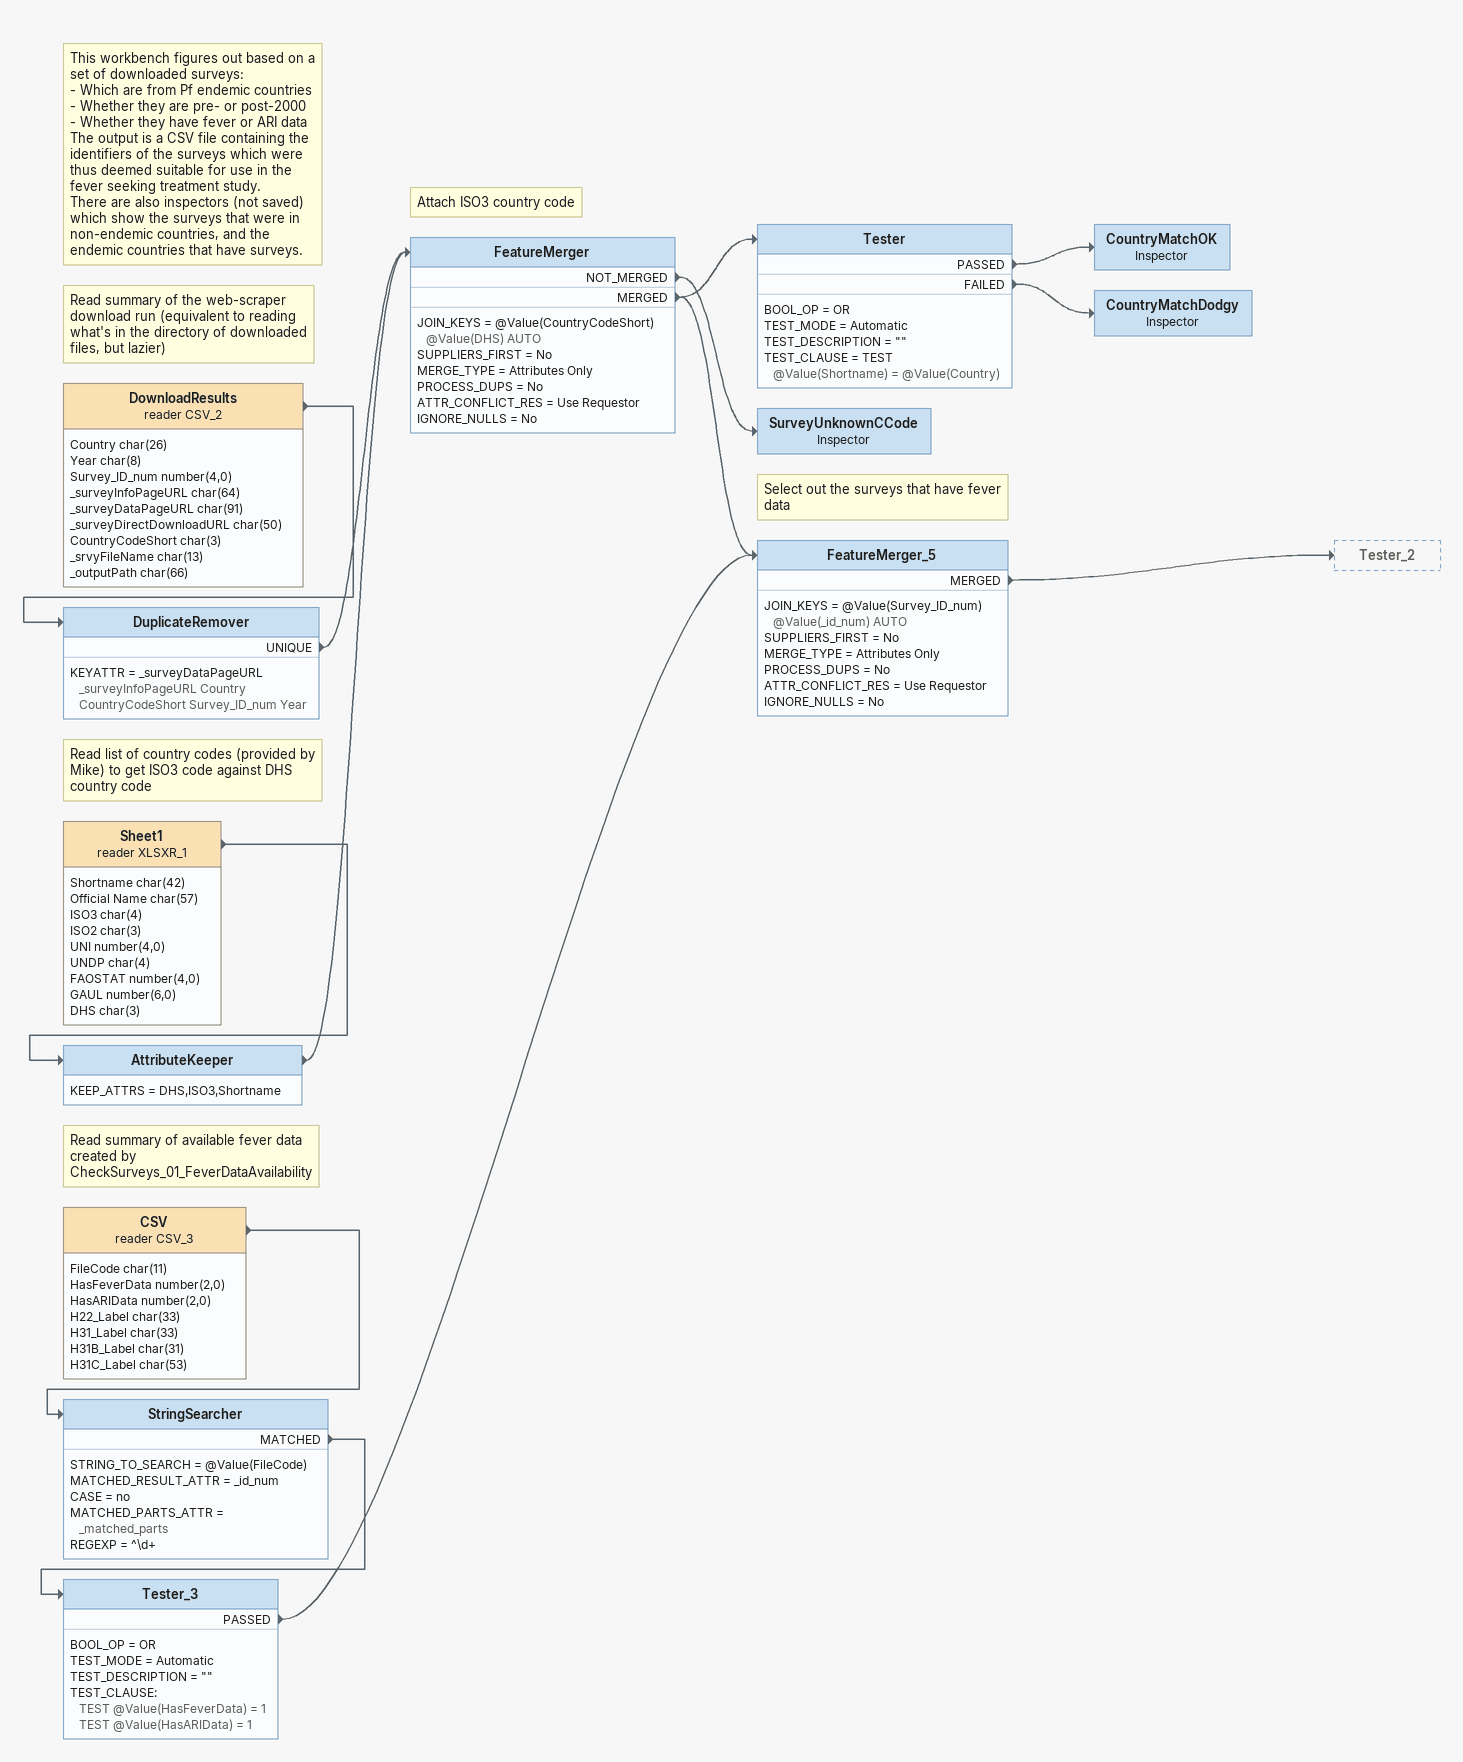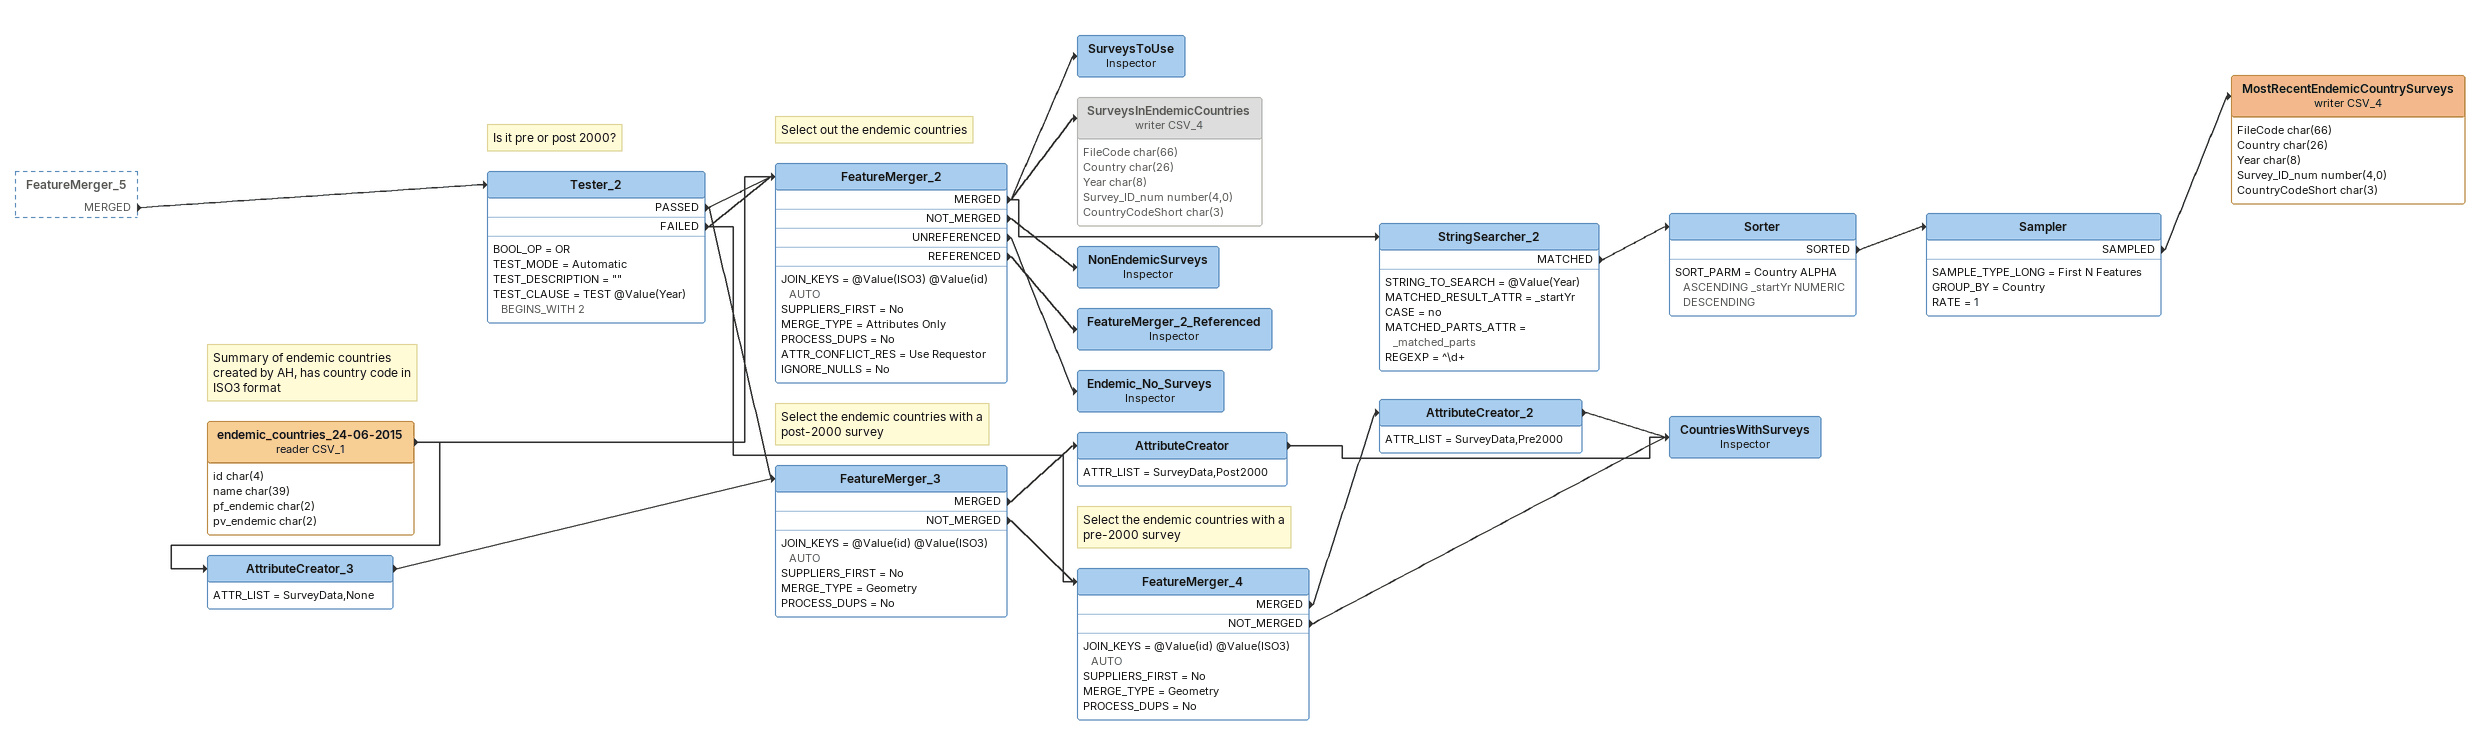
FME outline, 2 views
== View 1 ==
Note: This workbench figures out based on a set of downloaded surveys: / - Which are from Pf endemic countries / - Whether they are pre- or post-2000 / - Whether they have fever or ARI data / The output is a CSV file containing the identifiers of the surveys which were thus deemed suitable for use in the fever seeking treatment study. / There are also inspectors (not saved) which show the surveys that were in non-endemic countries, and the endemic countries that have surveys.
Note: Read summary of the web-scraper download run (equivalent to reading what's in the directory of downloaded files, but lazier)
DownloadResults (reader CSV_2)
    attributes: Country char(26), Year char(8), Survey_ID_num number(4,0), _surveyInfoPageURL char(64), _surveyDataPageURL char(91), _surveyDirectDownloadURL char(50), CountryCodeShort char(3), _srvyFileName char(13), _outputPath char(66)
    -> DuplicateRemover
DuplicateRemover
    KEYATTR = _surveyDataPageURL _surveyInfoPageURL Country CountryCodeShort Survey_ID_num Year
    UNIQUE -> FeatureMerger
Note: Read list of country codes (provided by Mike) to get ISO3 code against DHS country code
Sheet1 (reader XLSXR_1)
    attributes: Shortname char(42), Official Name char(57), ISO3 char(4), ISO2 char(3), UNI number(4,0), UNDP char(4), FAOSTAT number(4,0), GAUL number(6,0), DHS char(3)
    -> AttributeKeeper
AttributeKeeper
    KEEP_ATTRS = DHS,ISO3,Shortname
    -> FeatureMerger
Note: Attach ISO3 country code
FeatureMerger
    JOIN_KEYS = @Value(CountryCodeShort) @Value(DHS) AUTO
    SUPPLIERS_FIRST = No
    MERGE_TYPE = Attributes Only
    PROCESS_DUPS = No
    ATTR_CONFLICT_RES = Use Requestor
    IGNORE_NULLS = No
    NOT_MERGED -> SurveyUnknownCCode
    MERGED -> Tester
    MERGED -> FeatureMerger_5
Tester
    BOOL_OP = OR
    TEST_MODE = Automatic
    TEST_DESCRIPTION = ""
    TEST_CLAUSE = TEST @Value(Shortname) = @Value(Country)
    PASSED -> CountryMatchOK
    FAILED -> CountryMatchDodgy
CountryMatchOK: Inspector
CountryMatchDodgy: Inspector
SurveyUnknownCCode: Inspector
Note: Read summary of available fever data created by CheckSurveys_01_FeverDataAvailability
CSV (reader CSV_3)
    attributes: FileCode char(11), HasFeverData number(2,0), HasARIData number(2,0), H22_Label char(33), H31_Label char(33), H31B_Label char(31), H31C_Label char(53)
    -> StringSearcher
StringSearcher
    STRING_TO_SEARCH = @Value(FileCode)
    MATCHED_RESULT_ATTR = _id_num
    CASE = no
    MATCHED_PARTS_ATTR = _matched_parts
    REGEXP = ^\d+
    MATCHED -> Tester_3
Tester_3
    BOOL_OP = OR
    TEST_MODE = Automatic
    TEST_DESCRIPTION = ""
    TEST_CLAUSE:
      TEST @Value(HasFeverData) = 1
      TEST @Value(HasARIData) = 1
    PASSED -> FeatureMerger_5
Note: Select out the surveys that have fever data
FeatureMerger_5
    JOIN_KEYS = @Value(Survey_ID_num) @Value(_id_num) AUTO
    SUPPLIERS_FIRST = No
    MERGE_TYPE = Attributes Only
    PROCESS_DUPS = No
    ATTR_CONFLICT_RES = Use Requestor
    IGNORE_NULLS = No
    MERGED -> Tester_2

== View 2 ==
FeatureMerger_5 [outside]
    MERGED -> Tester_2
Note: Is it pre or post 2000?
Tester_2
    BOOL_OP = OR
    TEST_MODE = Automatic
    TEST_DESCRIPTION = ""
    TEST_CLAUSE = TEST @Value(Year) BEGINS_WITH 2
    PASSED -> FeatureMerger_2
    PASSED -> FeatureMerger_3
    FAILED -> FeatureMerger_4
    FAILED -> FeatureMerger_2
Note: Summary of endemic countries created by AH, has country code in ISO3 format
endemic_countries_24-06-2015 (reader CSV_1)
    attributes: id char(4), name char(39), pf_endemic char(2), pv_endemic char(2)
    -> FeatureMerger_2
    -> AttributeCreator_3
Note: Select out the endemic countries
FeatureMerger_2
    JOIN_KEYS = @Value(ISO3) @Value(id) AUTO
    SUPPLIERS_FIRST = No
    MERGE_TYPE = Attributes Only
    PROCESS_DUPS = No
    ATTR_CONFLICT_RES = Use Requestor
    IGNORE_NULLS = No
    MERGED -> SurveysToUse
    NOT_MERGED -> NonEndemicSurveys
    UNREFERENCED -> Endemic_No_Surveys
    REFERENCED -> FeatureMerger_2_Referenced
    MERGED -> SurveysInEndemicCountries (writer CSV_4)
    MERGED -> StringSearcher_2
SurveysToUse: Inspector
SurveysInEndemicCountries (writer CSV_4) [off]
    attributes: FileCode char(66), Country char(26), Year char(8), Survey_ID_num number(4,0), CountryCodeShort char(3)
NonEndemicSurveys: Inspector
FeatureMerger_2_Referenced: Inspector
Endemic_No_Surveys: Inspector
StringSearcher_2
    STRING_TO_SEARCH = @Value(Year)
    MATCHED_RESULT_ATTR = _startYr
    CASE = no
    MATCHED_PARTS_ATTR = _matched_parts
    REGEXP = ^\d+
    MATCHED -> Sorter
Sorter
    SORT_PARM = Country ALPHA ASCENDING _startYr NUMERIC DESCENDING
    SORTED -> Sampler
Sampler
    SAMPLE_TYPE_LONG = First N Features
    GROUP_BY = Country
    RATE = 1
    SAMPLED -> MostRecentEndemicCountrySurveys (writer CSV_4)
MostRecentEndemicCountrySurveys (writer CSV_4)
    attributes: FileCode char(66), Country char(26), Year char(8), Survey_ID_num number(4,0), CountryCodeShort char(3)
AttributeCreator_3
    ATTR_LIST = SurveyData,None
    -> FeatureMerger_3
Note: Select the endemic countries with a post-2000 survey
FeatureMerger_3
    JOIN_KEYS = @Value(id) @Value(ISO3) AUTO
    SUPPLIERS_FIRST = No
    MERGE_TYPE = Geometry
    PROCESS_DUPS = No
    MERGED -> AttributeCreator
    NOT_MERGED -> FeatureMerger_4
AttributeCreator
    ATTR_LIST = SurveyData,Post2000
    -> CountriesWithSurveys
Note: Select the endemic countries with a pre-2000 survey
FeatureMerger_4
    JOIN_KEYS = @Value(id) @Value(ISO3) AUTO
    SUPPLIERS_FIRST = No
    MERGE_TYPE = Geometry
    PROCESS_DUPS = No
    MERGED -> AttributeCreator_2
    NOT_MERGED -> CountriesWithSurveys
AttributeCreator_2
    ATTR_LIST = SurveyData,Pre2000
    -> CountriesWithSurveys
CountriesWithSurveys: Inspector
